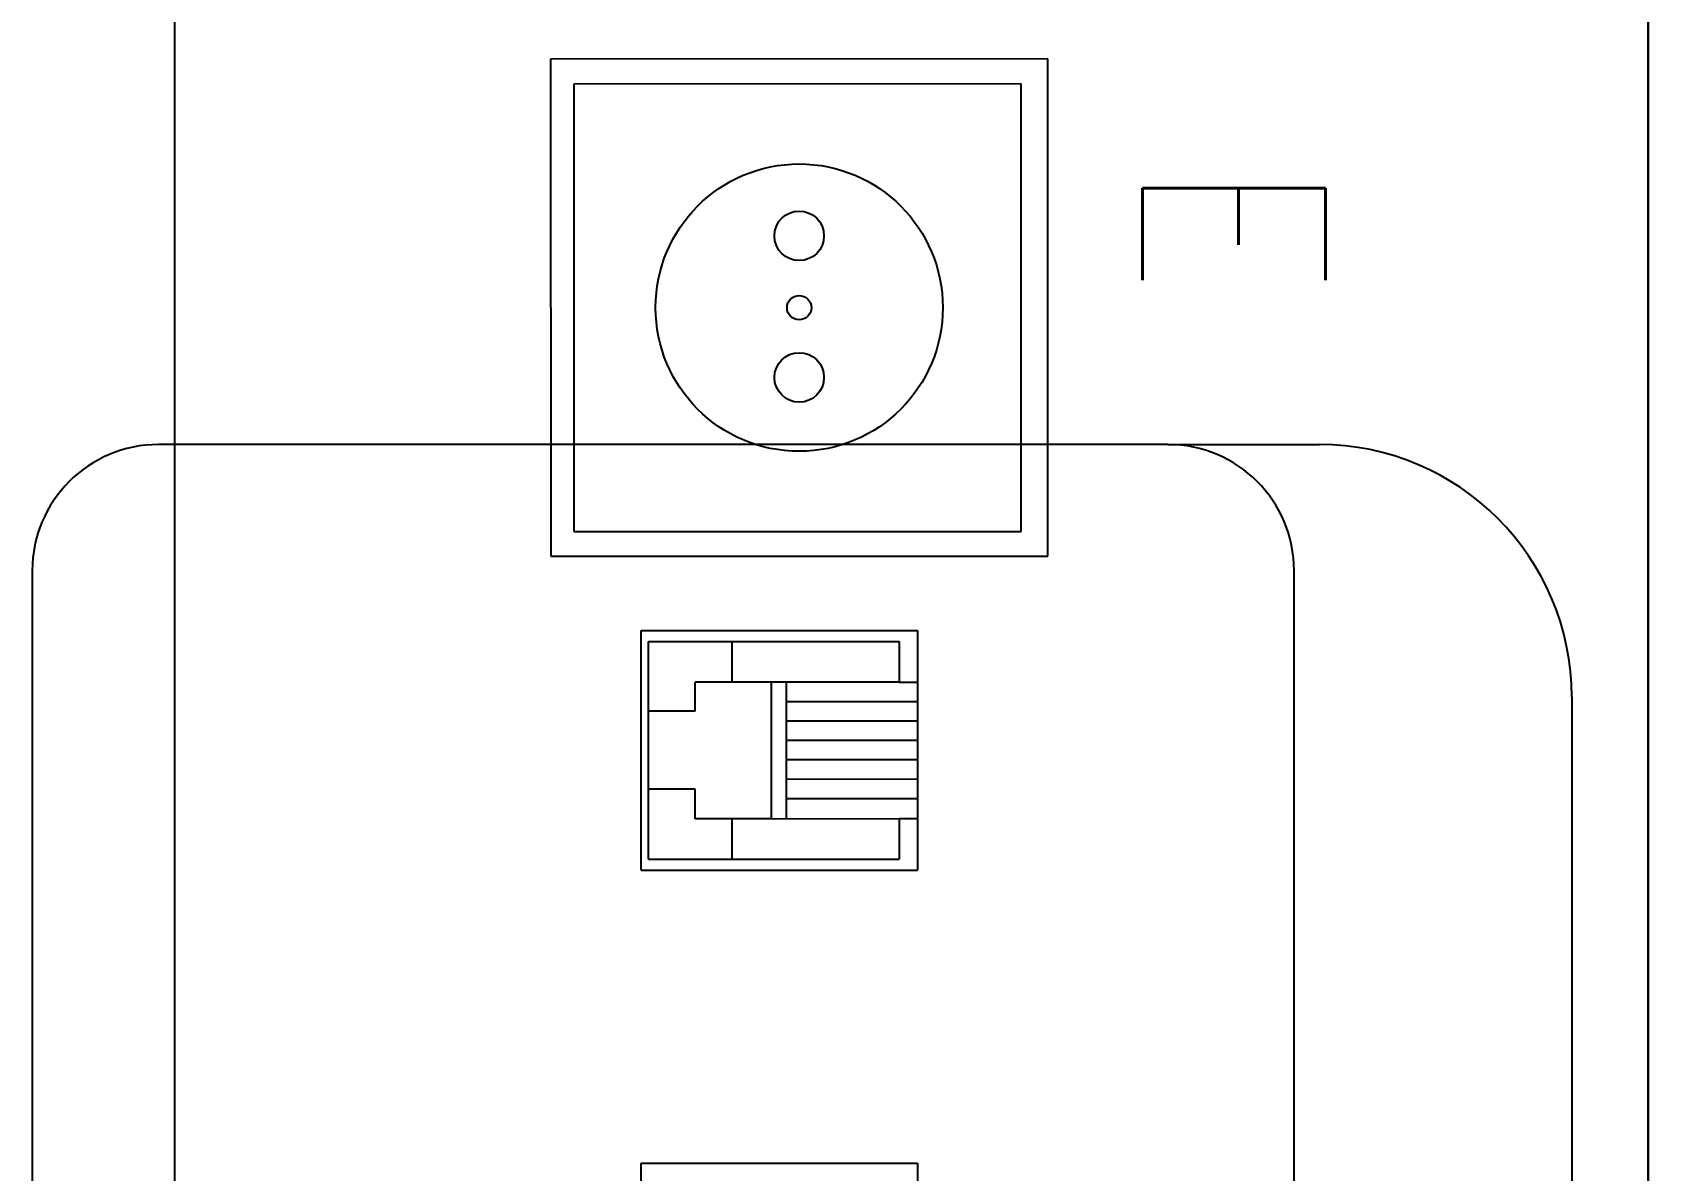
# Model space of a CAD drawing. Header units: inches. Extents: x 567429 to 582707, y 126347 to 133675.
# Drawn here: x 579006.5 to 579070.5, y 131528.6 to 131573.7 of the extents above; entities that cross this region are included whole.
import ezdxf

# ---------------------------------------------------------------- set-up
doc = ezdxf.new("R2010")
doc.units = ezdxf.units.IN
doc.header["$MEASUREMENT"] = 0
for name, color, linetype in [('BORD', 3, 'Continuous'), ('mobl', 11, 'Continuous'), ('wall kanaf', 4, 'Continuous')]:
    doc.layers.add(name, color=color, linetype=linetype)
doc.styles.add('ROMANS', font='romans.shx')

# ---------------------------------------------------------------- blocks, each defined once
blk = doc.blocks.new('BOARD2')
at = {"layer": 'BORD', "color": 4}
for p, q in [((-163.075, 0), (163.075, 0)), ((163.075, -61.626), (-163.075, -61.626))]:
    blk.add_line(p, q, dxfattribs=at)
at = {"layer": 'BORD'}
for p, q in [((-1.074, -25.113), (-1.074, -45.904)), ((19.717, -25.113), (-1.074, -25.113)), ((19.717, -45.904), (19.717, -25.113)), ((-0.03, -26.22), (-0.03, -44.932)), ((18.682, -26.22), (-0.03, -26.22)), ((18.682, -44.932), (18.682, -26.22)), ((22.822, -30.562), (32.846, -30.562)), ((22.822, -42.124), (22.822, -30.562)), ((24.986, -31.328), (24.986, -30.562)), ((30.695, -31.328), (30.695, -30.562)), ((32.846, -42.124), (32.846, -30.562)), ((45.103, -30.562), (55.128, -30.562)), ((45.103, -42.124), (45.103, -30.562)), ((23.281, -41.818), (23.281, -31.328)), ((23.281, -31.328), (24.986, -31.328)), ((24.986, -31.328), (24.986, -39.862)), ((30.695, -31.328), (32.387, -31.328)), ((30.698, -36.67), (30.695, -31.328)), ((32.387, -41.818), (32.387, -31.328)), ((24.986, -36.062), (30.697, -36.062)), ((30.698, -36.67), (24.986, -36.67)), ((30.698, -36.67), (30.698, -39.862)), ((24.986, -38.321), (23.281, -38.321)), ((32.387, -38.322), (30.698, -38.322)), ((26.202, -39.862), (24.986, -39.862)), ((26.202, -39.863), (26.202, -41.818)), ((30.698, -39.862), (29.465, -39.862)), ((29.465, -39.862), (29.465, -41.818)), ((32.387, -41.818), (23.281, -41.818)), ((32.846, -42.124), (22.822, -42.124)), ((55.128, -42.124), (45.103, -42.124)), ((-0.03, -44.932), (18.682, -44.932)), ((-1.074, -45.904), (19.717, -45.904))]:
    blk.add_line(p, q, dxfattribs=at)
at = {"layer": 'BORD', "color": 30}
for p, q in [((25.796, -36.062), (25.796, -30.562)), ((26.606, -36.062), (26.606, -30.562)), ((27.416, -36.062), (27.416, -30.562)), ((28.226, -36.062), (28.226, -30.562)), ((29.036, -36.062), (29.036, -30.562)), ((29.846, -36.062), (29.846, -30.562))]:
    blk.add_line(p, q, dxfattribs=at)
for radius in [6.007, 0.509]:
    blk.add_circle((9.322, -35.509), radius, dxfattribs=at)
at = {"layer": 'BORD', "color": 2}
for centre in [(6.32, -35.509), (12.243, -35.509)]:
    blk.add_circle(centre, 1.036, dxfattribs=at)
at = {"layer": 'BORD', "color": 2, "style": 'ROMANS', "width": 0.9}
blk.add_text('E', height=7.657, dxfattribs=at).set_placement((3.152, -21.15))

msp = doc.modelspace()

# ---------------------------------------------------------------- linework, layer by layer
at = {"layer": 'mobl', "color": 15}
for p, q in [((579051.486, 131557.375), (579011.486, 131557.375)), ((579051.486, 131557.375), (579057.486, 131557.375)), ((579006.486, 131552.375), (579006.486, 131512.375)), ((579056.486, 131512.375), (579056.486, 131552.375)), ((579067.486, 131547.375), (579067.486, 131517.375))]:
    msp.add_line(p, q, dxfattribs=at)
for centre, radius, start, end in [((579011.486, 131552.375), 5, 90, 180), ((579051.486, 131552.375), 5, 0, 90), ((579057.486, 131547.375), 10, 0, 90)]:
    msp.add_arc(centre, radius, start, end, dxfattribs=at)
at = {"layer": 'wall kanaf', "color": 15, "lineweight": 20, "ltscale": 0.1}
msp.add_line((579070.486, 131797.789), (579070.486, 131345.289), dxfattribs=at)

# ---------------------------------------------------------------- block references
at = {"layer": 'BORD', "ltscale": 5, "xscale": 0.947301618010808, "yscale": 0.947301618010808, "zscale": 0.947301618010808, "rotation": 270.0091431634974}
msp.add_blockref('BOARD2', (579070.511, 131571.635), dxfattribs=at)

doc.saveas('drawing.dxf')
